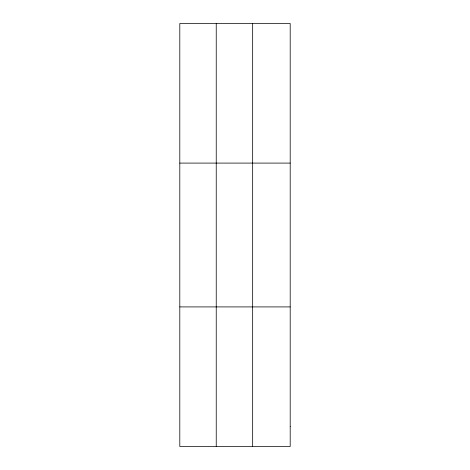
<?xml version="1.0" encoding="UTF-8"?>
<svg xmlns="http://www.w3.org/2000/svg" width="470" height="470" viewBox="0 0 470 470"><rect width="100%" height="100%" fill="white"/><g stroke="black" fill="none" stroke-linecap="round" stroke-linejoin="round"><path stroke-width="0.7" d="M216.235 23.5L216.235 446.5M252.66 23.5L252.66 446.5M179.804 163.09L290.196 163.09M179.804 306.91L290.196 306.91M290.196 426.56L290.196 446.5L179.804 446.5L179.804 23.5L290.196 23.5L290.196 426.56"/></g></svg>
